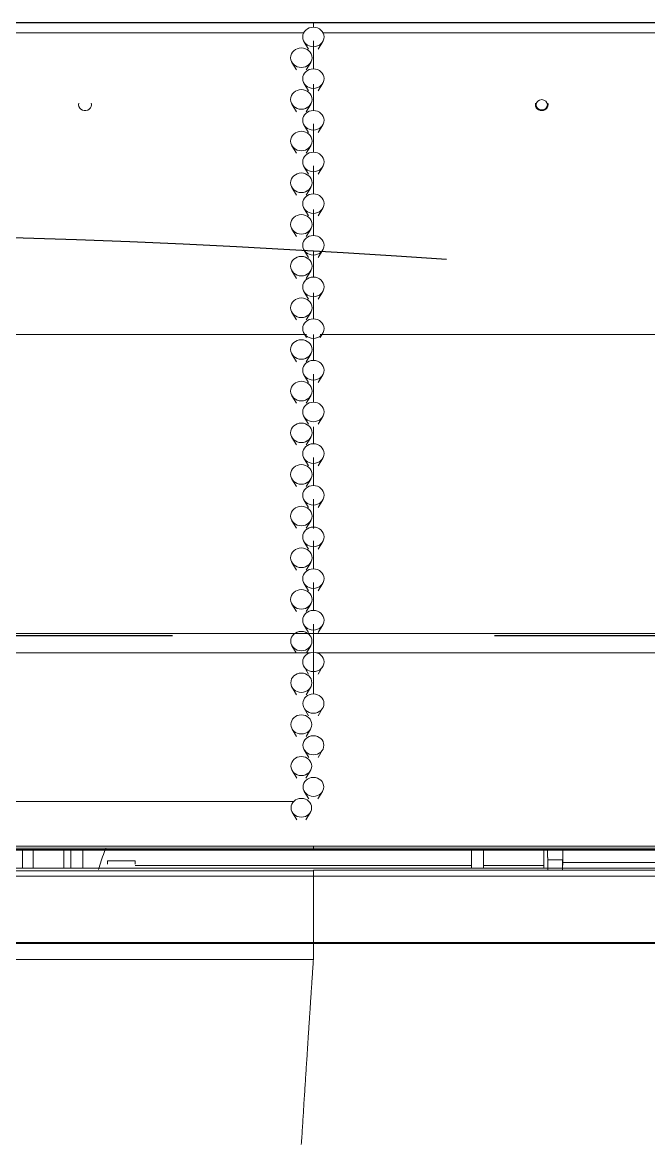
# Model space of a CAD drawing. Header units: inches. Extents: x 3778 to 56227, y -16914 to 35091.
# Drawn here: x 42647.9 to 42725.7, y -12722.2 to -12582.8 of the extents above; entities that cross this region are included whole.
import ezdxf

# ---------------------------------------------------------------- set-up
doc = ezdxf.new("R2010")
doc.units = ezdxf.units.IN
doc.header["$LTSCALE"] = 100
doc.header["$MEASUREMENT"] = 0
doc.linetypes.add('DH-HID2', pattern=[1.2, 0.8, -0.4])
doc.layers.add('2-con', color=2, linetype='Continuous')
doc.layers.add('FU-FURM', color=251, linetype='DH-HID2')
doc.layers.add('mark-B', color=2, linetype='Continuous', lineweight=20)

# ---------------------------------------------------------------- blocks, each defined once
blk = doc.blocks.new('cjscjdeh')
at = {"layer": 'FU-FURM', "color": 8}
blk.add_line((149349.52, 68184.88), (151549.52, 68184.88), dxfattribs=at)
blk.add_arc((150449.52, 66904.32), 1330.57, 80.7811, 99.07678, dxfattribs=at)
blk = doc.blocks.new('무풍1WAY 대형')
at = {"layer": 'mark-B'}
for p, q in [((-539.75, -391.08), (539.72, -391.08)), ((-28.61, -391.08), (-28.61, -393.33)), ((-28.61, -391.43), (-21.14, -391.43)), ((-28.61, -391.43), (-21.14, -391.43)), ((-21.14, -391.08), (-21.14, -393.33)), ((-19.65, -393.33), (-19.65, -391.08)), ((-19.65, -391.43), (22.16, -391.43)), ((-19.65, -391.43), (22.16, -391.43)), ((22.16, -391.59), (22.16, -392)), ((22.16, -391.59), (22.16, -392)), ((25.59, -391.59), (25.59, -392)), ((25.59, -391.59), (25.59, -392)), ((28.65, -391.08), (28.65, -393.33)), ((30.15, -393.33), (30.15, -391.08)), ((31.04, -391.08), (31.04, -393.33)), ((34.84, -391.08), (34.84, -393.33)), ((36.17, -393.33), (36.17, -391.08)), ((-30.97, -391.81), (-74.55, -391.81)), ((-29.11, -392.13), (-30.97, -392.13)), ((22.16, -392), (25.59, -392)), ((22.16, -392), (25.59, -392)), ((0.01, -393.41), (0.01, -393.33)), ((0.01, -393.84), (0.01, -393.57)), ((0.94, -397.11), (0.38, -398.04)), ((2.63, -398.04), (2.07, -397.11)), ((-0.56, -399.69), (-1.12, -400.63)), ((1.14, -400.63), (0.59, -399.69)), ((0.93, -402.28), (0.37, -403.21)), ((2.64, -403.21), (2.08, -402.28)), ((-0.57, -404.86), (-1.13, -405.8)), ((1.15, -405.8), (0.59, -404.86)), ((0.92, -407.45), (0.36, -408.38)), ((2.65, -408.38), (2.09, -407.45)), ((-0.58, -410.03), (-1.14, -410.97)), ((1.16, -410.97), (0.6, -410.03)), ((0.01, -417.85), (0.01, -412.73)), ((0.91, -412.62), (0.35, -413.55)), ((2.66, -413.55), (2.1, -412.62)), ((-0.59, -415.2), (-1.14, -416.14)), ((1.17, -416.14), (0.61, -415.2)), ((0.86, -417.85), (0.34, -418.72)), ((2.67, -418.72), (2.15, -417.85)), ((289.26, -420.24), (-384.84, -420.24)), ((-0.6, -420.37), (-1.15, -421.31)), ((1.18, -421.31), (0.62, -420.37)), ((0.89, -422.96), (0.34, -423.9)), ((2.68, -423.9), (2.12, -422.96)), ((-0.6, -425.54), (-1.16, -426.48)), ((1.18, -426.48), (0.62, -425.54)), ((0.89, -428.13), (0.34, -429.07)), ((2.68, -429.07), (2.12, -428.13)), ((-0.6, -430.72), (-1.16, -431.66)), ((1.18, -431.66), (0.62, -430.72)), ((0.89, -433.31), (0.34, -434.24)), ((2.68, -434.24), (2.12, -433.31)), ((-0.6, -435.89), (-1.16, -436.83)), ((1.18, -436.83), (0.62, -435.89)), ((0.89, -438.48), (0.34, -439.42)), ((2.68, -439.42), (2.12, -438.48)), ((-0.6, -441.07), (-1.16, -442.01)), ((1.18, -442.01), (0.62, -441.07)), ((0.89, -443.66), (0.34, -444.59)), ((2.68, -444.59), (2.12, -443.66)), ((-0.6, -446.24), (-1.16, -447.18)), ((1.18, -447.18), (0.62, -446.24)), ((0.89, -448.83), (0.34, -449.77)), ((2.68, -449.77), (2.12, -448.83)), ((-0.6, -451.42), (-1.16, -452.36)), ((1.18, -452.36), (0.62, -451.42)), ((0.89, -454), (0.34, -454.94)), ((2.68, -454.94), (2.12, -454)), ((-0.84, -457), (-1.16, -457.53)), ((1.18, -457.53), (0.87, -457)), ((0.89, -459.18), (0.34, -460.12)), ((2.68, -460.12), (2.12, -459.18)), ((-0.6, -461.77), (-1.16, -462.7)), ((1.18, -462.7), (0.62, -461.77)), ((0.89, -464.35), (0.34, -465.29)), ((2.68, -465.29), (2.12, -464.35)), ((-0.6, -466.94), (-1.16, -467.88)), ((1.18, -467.88), (0.62, -466.94)), ((0.89, -469.53), (0.34, -470.47)), ((2.68, -470.47), (2.12, -469.53)), ((-0.6, -472.12), (-1.16, -473.05)), ((1.18, -473.05), (0.62, -472.12)), ((0.89, -474.7), (0.34, -475.64)), ((2.68, -475.64), (2.12, -474.7)), ((-0.6, -477.29), (-1.16, -478.23)), ((1.18, -478.23), (0.62, -477.29)), ((0.89, -479.88), (0.34, -480.82)), ((2.68, -480.82), (2.12, -479.88)), ((-0.6, -482.46), (-1.16, -483.4)), ((1.18, -483.4), (0.62, -482.46)), ((0.89, -485.05), (0.34, -485.99)), ((2.68, -485.99), (2.12, -485.05)), ((-0.6, -487.64), (-1.16, -488.58)), ((1.18, -488.58), (0.62, -487.64)), ((0.89, -490.23), (0.34, -491.16)), ((2.68, -491.16), (2.12, -490.23)), ((-0.6, -492.81), (-1.16, -493.75)), ((1.18, -493.75), (0.62, -492.81)), ((-551.7, -496.11), (0.01, -496.11)), ((0.01, -496.09), (0.01, -495.55)), ((0.01, -496.11), (0.01, -496.09)), ((0.01, -496.11), (551.72, -496.11)), ((-550.53, -496.13), (550.96, -496.13))]:
    blk.add_line(p, q, dxfattribs=at)
for centre, major_axis, ratio, start_param, end_param in [((-30.79, -409.24), (0, -26.89), 0.008727, 3.957163, 4.007011), ((-30.79, -409.24), (0, -26.39), 0.008727, 3.939688, 4.007011), ((-29.46, -409.24), (0, -26.39), 0.017455, 2.276174, 2.343497), ((-28.37, -485.91), (-0.797, 0), 0.913545, 3.141592, 6.283185), ((-28.37, -485.91), (-0.797, 0), 0.913545, 0, 0.258688), ((-28.37, -485.91), (-0.797, 0), 0.913545, 2.882802, 3.141592), ((28.39, -485.91), (-0.797, 0), 0.913545, 2.882904, 6.283185), ((28.39, -485.91), (-0.797, 0), 0.913545, 0, 0.25879)]:
    blk.add_ellipse(centre, major_axis=major_axis, ratio=ratio, start_param=start_param, end_param=end_param, dxfattribs=at)
for centre, major_axis in [((1.51, -398.6), (1.28, 0)), ((0.01, -401.19), (1.29, 0)), ((1.51, -403.78), (1.29, 0)), ((0.01, -406.36), (1.3, 0)), ((1.51, -408.95), (1.3, 0)), ((0.01, -411.54), (1.31, 0)), ((1.51, -414.13), (1.31, 0)), ((0.01, -416.71), (1.32, 0)), ((1.51, -419.3), (-1.32, 0)), ((0.01, -421.89), (1.33, 0)), ((1.51, -424.48), (-1.33, 0)), ((0.01, -427.06), (-1.33, 0)), ((1.51, -429.65), (-1.33, 0)), ((0.01, -432.24), (-1.33, 0)), ((1.51, -434.83), (-1.33, 0)), ((0.01, -437.41), (-1.33, 0)), ((1.51, -440), (-1.33, 0)), ((0.01, -442.59), (-1.33, 0)), ((1.51, -445.17), (-1.33, 0)), ((0.01, -447.76), (-1.33, 0)), ((1.51, -450.35), (-1.33, 0)), ((0.01, -452.94), (-1.33, 0)), ((1.51, -455.52), (-1.33, 0)), ((0.01, -458.11), (-1.33, 0)), ((1.51, -460.7), (-1.33, 0)), ((0.01, -463.29), (-1.33, 0)), ((1.51, -465.87), (-1.33, 0)), ((0.01, -468.46), (-1.33, 0)), ((1.51, -471.05), (-1.33, 0)), ((0.01, -473.63), (-1.33, 0)), ((1.51, -476.22), (-1.33, 0)), ((0.01, -478.81), (-1.33, 0)), ((1.51, -481.4), (-1.33, 0)), ((0.01, -483.98), (-1.33, 0)), ((-28.37, -485.91), (-0.697, 0)), ((1.51, -486.57), (-1.33, 0)), ((0.01, -489.16), (-1.33, 0)), ((1.51, -491.75), (-1.33, 0)), ((0.01, -494.33), (-1.33, 0))]:
    blk.add_ellipse(centre, major_axis=major_axis, ratio=0.913545, dxfattribs=at)
for points, degree, knots in [([(0.01, -379.74), (0.02, -379.56), (0.05, -379.2), (0.09, -378.65), (0.12, -378.1), (0.16, -377.56), (0.2, -377.01), (0.23, -376.46), (0.27, -375.92), (0.3, -375.37), (0.34, -374.82), (0.38, -374.28), (0.41, -373.73), (0.45, -373.18), (0.49, -372.64), (0.52, -372.09), (0.56, -371.54), (0.59, -371), (0.63, -370.45), (0.67, -369.9), (0.7, -369.36), (0.74, -368.81), (0.78, -368.1), (0.84, -367.22), (0.91, -366.17), (0.98, -365.13), (1.04, -364.09), (1.11, -363.04), (1.18, -362), (1.24, -360.95), (1.31, -359.91), (1.37, -358.86), (1.44, -357.82), (1.48, -357.12), (1.51, -356.78)], 3, [0, 0, 0, 0, 0.023819, 0.047637, 0.071455, 0.095273, 0.11909, 0.142907, 0.166724, 0.190541, 0.214357, 0.238173, 0.261989, 0.285804, 0.309619, 0.333434, 0.357248, 0.381062, 0.404876, 0.42869, 0.452503, 0.476315, 0.500128, 0.545577, 0.591025, 0.636471, 0.681916, 0.727361, 0.772803, 0.818245, 0.863686, 0.909125, 0.954563, 1, 1, 1, 1]), ([(0.01, -379.74), (0.01, -379.91), (0.01, -380.24), (0.01, -380.74), (0.01, -381.24), (0.01, -381.58), (0.01, -381.75)], 3, [0, 0, 0, 0, 0.249725, 0.499634, 0.749725, 1, 1, 1, 1]), ([(-532.79, -381.75), (-443.99, -381.75), (-355.19, -381.75), (-177.59, -381.75), (-88.79, -381.75), (0.01, -381.75)], 3, [0, 0, 0, 0, 0.5, 0.5, 1, 1, 1, 1]), ([(0.01, -381.75), (0.68, -381.75), (1.34, -381.75), (4.66, -381.75), (7.32, -381.75), (20.59, -381.75), (31.22, -381.75), (84.33, -381.75), (126.82, -381.75), (290.84, -381.75), (412.36, -381.75), (533.89, -381.75)], 3, [0, 0, 0, 0, 0.003731, 0.003731, 0.018653, 0.018653, 0.078343, 0.078343, 0.317102, 0.317102, 1, 1, 1, 1]), ([(0.01, -381.87), (-6.58, -381.87), (-13.17, -381.87), (-46.11, -381.87), (-72.47, -381.87), (-151.54, -381.87), (-204.26, -381.87), (-303.14, -381.87), (-349.3, -381.87), (-402.09, -381.87), (-408.72, -381.87), (-441.72, -381.87), (-468.08, -381.87), (-507.23, -381.87), (-520.01, -381.87), (-532.79, -381.87)], 3, [0, 0, 0, 0, 0.037102, 0.037102, 0.18551, 0.18551, 0.482327, 0.482327, 0.74225, 0.74225, 0.77959, 0.77959, 0.928027, 0.928027, 1, 1, 1, 1]), ([(533.89, -381.87), (527.37, -381.87), (520.84, -381.87), (488.22, -381.87), (462.13, -381.87), (383.84, -381.87), (331.64, -381.87), (186.3, -381.87), (93.16, -381.87), (0.01, -381.87)], 3, [0, 0, 0, 0, 0.036661, 0.036661, 0.183304, 0.183304, 0.47659, 0.47659, 1, 1, 1, 1]), ([(-533.95, -390.09), (-533.29, -390.09), (-532.62, -390.09), (-529.3, -390.09), (-526.65, -390.09), (-513.37, -390.09), (-502.75, -390.09), (-449.63, -390.09), (-407.15, -390.09), (-303.88, -390.09), (-243.1, -390.09), (-174.31, -390.09), (-166.3, -390.09), (-131.92, -390.09), (-105.56, -390.09), (-52.79, -390.09), (-26.39, -390.09), (0.01, -390.09)], 3, [0, 0, 0, 0, 0.00373, 0.00373, 0.01865, 0.01865, 0.07833, 0.07833, 0.317053, 0.317053, 0.658526, 0.658526, 0.703548, 0.703548, 0.851663, 0.851663, 1, 1, 1, 1]), ([(0.01, -390.77), (0.01, -390.8), (0.01, -390.82), (0.01, -390.85), (0.01, -390.85), (0.01, -390.85), (0.01, -390.84), (0.01, -390.8), (0.01, -390.78), (0.01, -390.71), (0.01, -390.67), (0.01, -390.58), (0.01, -390.53), (0.01, -390.42), (0.01, -390.35), (0.01, -390.22), (0.01, -390.16), (0.01, -390.09)], 3, [0, 0, 0, 0, 0.125, 0.125, 0.25, 0.25, 0.375, 0.375, 0.5, 0.5, 0.625, 0.625, 0.75, 0.75, 0.875, 0.875, 1, 1, 1, 1]), ([(0.01, -390.09), (88.99, -390.09), (177.97, -390.09), (311.44, -390.09), (355.93, -390.09), (422.67, -390.09), (444.91, -390.09), (478.28, -390.09), (489.4, -390.09), (506.09, -390.09), (511.65, -390.09), (522.77, -390.09), (528.33, -390.09), (533.89, -390.09)], 3, [0, 0, 0, 0, 0.5, 0.5, 0.75, 0.75, 0.875, 0.875, 0.9375, 0.9375, 0.96875, 0.96875, 1, 1, 1, 1]), ([(533.89, -390.77), (528.33, -390.77), (522.77, -390.77), (511.65, -390.77), (506.09, -390.77), (489.4, -390.77), (456.03, -390.77), (378.18, -390.77), (311.44, -390.77), (177.97, -390.77), (88.99, -390.77), (0.01, -390.77)], 3, [0, 0, 0, 0, 0.03125, 0.03125, 0.0625, 0.0625, 0.125, 0.25, 0.5, 0.5, 1, 1, 1, 1]), ([(25.81, -393.51), (25.88, -393.35), (26.24, -392.52), (26.53, -391.65), (26.72, -390.93)], 3, [0, 0, 0, 0, 0.184016, 1, 1, 1, 1]), ([(-30.98, -393.42), (-30.98, -393.42), (-30.98, -393.4), (-30.98, -393.37), (-30.98, -393.35), (-30.98, -393.32), (-30.98, -393.3), (-30.98, -393.27), (-30.98, -393.25), (-30.98, -393.22), (-30.98, -393.19), (-30.98, -393.17), (-30.98, -393.14), (-30.98, -393.12), (-30.98, -393.09), (-30.98, -393.07), (-30.98, -393.04), (-30.98, -393.01), (-30.98, -392.99), (-30.98, -392.96), (-30.98, -392.94), (-30.98, -392.91), (-30.98, -392.89), (-30.98, -392.86), (-30.98, -392.84), (-30.98, -392.81), (-30.98, -392.78), (-30.98, -392.76), (-30.98, -392.73), (-30.98, -392.71), (-30.98, -392.68), (-30.98, -392.66), (-30.98, -392.63), (-30.98, -392.61), (-30.98, -392.58), (-30.98, -392.56), (-30.98, -392.53), (-30.98, -392.51), (-30.98, -392.48), (-30.98, -392.46), (-30.98, -392.43), (-30.98, -392.41), (-30.98, -392.38), (-30.98, -392.36), (-30.98, -392.34), (-30.98, -392.31), (-30.97, -392.29), (-30.97, -392.26), (-30.97, -392.24), (-30.97, -392.22), (-30.97, -392.19), (-30.97, -392.17), (-30.97, -392.15), (-30.97, -392.12), (-30.97, -392.1), (-30.97, -392.08), (-30.97, -392.05), (-30.97, -392.03), (-30.97, -392.01), (-30.97, -391.98), (-30.97, -391.96), (-30.97, -391.94), (-30.97, -391.92), (-30.97, -391.9), (-30.97, -391.87), (-30.97, -391.85), (-30.97, -391.83), (-30.97, -391.82), (-30.97, -391.81)], 3, [0, 0, 0, 0, 0.014501, 0.029021, 0.043562, 0.058123, 0.072704, 0.087305, 0.101926, 0.116567, 0.131227, 0.145908, 0.160609, 0.17533, 0.190071, 0.204832, 0.219613, 0.234414, 0.249236, 0.264077, 0.278938, 0.293819, 0.30872, 0.323641, 0.338583, 0.353544, 0.368525, 0.383526, 0.398548, 0.413589, 0.428651, 0.443732, 0.458833, 0.473955, 0.489096, 0.504258, 0.519439, 0.534641, 0.549862, 0.565104, 0.580366, 0.595647, 0.610949, 0.626271, 0.641613, 0.656974, 0.672356, 0.687758, 0.70318, 0.718622, 0.734084, 0.749565, 0.765067, 0.780589, 0.796131, 0.811693, 0.827275, 0.842878, 0.8585, 0.874142, 0.889804, 0.905486, 0.921188, 0.936911, 0.952653, 0.968415, 0.984198, 1, 1, 1, 1]), ([(-30.97, -393.42), (-30.97, -393.07), (-30.97, -392.57), (-30.97, -392.27), (-30.97, -392.13)], 2, [0, 0, 0, 0.5, 0.75, 1, 1, 1]), ([(-29.1, -393.42), (-29.1, -393.42), (-29.1, -393.4), (-29.1, -393.38), (-29.1, -393.35), (-29.1, -393.33), (-29.1, -393.31), (-29.1, -393.28), (-29.1, -393.26), (-29.1, -393.24), (-29.1, -393.21), (-29.1, -393.19), (-29.1, -393.17), (-29.1, -393.14), (-29.1, -393.12), (-29.1, -393.1), (-29.1, -393.07), (-29.1, -393.05), (-29.1, -393.03), (-29.1, -393), (-29.1, -392.98), (-29.1, -392.96), (-29.1, -392.93), (-29.1, -392.91), (-29.1, -392.89), (-29.1, -392.87), (-29.1, -392.84), (-29.1, -392.82), (-29.1, -392.8), (-29.1, -392.77), (-29.1, -392.75), (-29.1, -392.73), (-29.1, -392.71), (-29.1, -392.68), (-29.1, -392.66), (-29.1, -392.64), (-29.1, -392.62), (-29.1, -392.59), (-29.1, -392.57), (-29.1, -392.55), (-29.1, -392.53), (-29.1, -392.5), (-29.1, -392.48), (-29.1, -392.46), (-29.1, -392.44), (-29.1, -392.42), (-29.11, -392.4), (-29.11, -392.38), (-29.11, -392.35), (-29.11, -392.33), (-29.11, -392.31), (-29.11, -392.29), (-29.11, -392.27), (-29.11, -392.25), (-29.11, -392.23), (-29.11, -392.21), (-29.11, -392.19), (-29.11, -392.17), (-29.11, -392.15), (-29.11, -392.14), (-29.11, -392.13)], 3, [0, 0, 0, 0, 0.016502, 0.03303, 0.049585, 0.066165, 0.08277, 0.099402, 0.11606, 0.132744, 0.149453, 0.166189, 0.182951, 0.199738, 0.216551, 0.233391, 0.250256, 0.267147, 0.284064, 0.301007, 0.317976, 0.334971, 0.351992, 0.369038, 0.386111, 0.40321, 0.420334, 0.437485, 0.454661, 0.471864, 0.489092, 0.506346, 0.523626, 0.540933, 0.558265, 0.575623, 0.593007, 0.610417, 0.627852, 0.645314, 0.662802, 0.680316, 0.697855, 0.715421, 0.733012, 0.75063, 0.768273, 0.785943, 0.803638, 0.821359, 0.839107, 0.85688, 0.874679, 0.892504, 0.910355, 0.928232, 0.946135, 0.964064, 0.982019, 1, 1, 1, 1]), ([(0.01, -393.41), (-89.91, -393.41), (-224.8, -393.41), (-382.17, -393.41), (-460.86, -393.41), (-494.58, -393.41), (-511.44, -393.41), (-517.06, -393.41), (-525.49, -393.41), (-528.3, -393.41), (-532.52, -393.41), (-533.92, -393.41), (-536.73, -393.41), (-538.14, -393.41), (-539.55, -393.41)], 3, [0, 0, 0, 0, 0.5, 0.75, 0.875, 0.9375, 0.9375, 0.96875, 0.96875, 0.984375, 0.984375, 0.992188, 0.992188, 1, 1, 1, 1]), ([(-539.55, -393.33), (-538.14, -393.33), (-536.73, -393.33), (-533.92, -393.33), (-532.52, -393.33), (-528.3, -393.33), (-525.49, -393.33), (-517.06, -393.33), (-511.44, -393.33), (-494.58, -393.33), (-460.86, -393.33), (-382.17, -393.33), (-314.73, -393.33), (-179.84, -393.33), (-89.91, -393.33), (0.01, -393.33)], 3, [0, 0, 0, 0, 0.007812, 0.007812, 0.015625, 0.015625, 0.03125, 0.03125, 0.0625, 0.0625, 0.125, 0.25, 0.5, 0.5, 1, 1, 1, 1]), ([(-539.54, -393.57), (-539.1, -393.57), (-538.65, -393.57), (-537.66, -393.57), (-537.11, -393.57), (-531.61, -393.57), (-526.67, -393.57), (-519.53, -393.57), (-517.34, -393.57), (-512.94, -393.57), (-510.75, -393.57), (-504.16, -393.57), (-499.76, -393.57), (-493.17, -393.57), (-490.98, -393.57), (-486.58, -393.57), (-484.39, -393.57), (-477.8, -393.57), (-473.4, -393.57), (-466.81, -393.57), (-464.62, -393.57), (-460.22, -393.57), (-458.03, -393.57), (-451.44, -393.57), (-447.04, -393.57), (-440.46, -393.57), (-438.26, -393.57), (-433.87, -393.57), (-431.67, -393.57), (-425.08, -393.57), (-420.69, -393.57), (-414.1, -393.57), (-411.9, -393.57), (-407.51, -393.57), (-405.31, -393.57), (-400.92, -393.57), (-398.72, -393.57), (-392.13, -393.57), (-387.74, -393.57), (-381.15, -393.57), (-378.95, -393.57), (-374.56, -393.57), (-372.36, -393.57), (-365.77, -393.57), (-361.38, -393.57), (-354.79, -393.57), (-352.59, -393.57), (-348.2, -393.57), (-346, -393.57), (-341.97, -393.57), (-340.13, -393.57), (-272.2, -393.57), (-206.11, -393.57), (-104.88, -393.57), (-69.73, -393.57), (-25.8, -393.57), (-17.01, -393.57), (-6.03, -393.57), (-3.83, -393.57), (-1.09, -393.57), (-0.54, -393.57), (0.01, -393.57)], 3, [0, 0, 0, 0, 0.002483, 0.002483, 0.005537, 0.005537, 0.033016, 0.033016, 0.04523, 0.04523, 0.057443, 0.057443, 0.08187, 0.08187, 0.094084, 0.094084, 0.106297, 0.106297, 0.130724, 0.130724, 0.142938, 0.142938, 0.155152, 0.155152, 0.179579, 0.179579, 0.191792, 0.191792, 0.204006, 0.204006, 0.228433, 0.228433, 0.240646, 0.240646, 0.25286, 0.25286, 0.265073, 0.265073, 0.2895, 0.2895, 0.301714, 0.301714, 0.313927, 0.313927, 0.338354, 0.338354, 0.350568, 0.350568, 0.362781, 0.362781, 0.373, 0.373, 0.740463, 0.740463, 0.935879, 0.935879, 0.984733, 0.984733, 0.996947, 0.996947, 1, 1, 1, 1]), ([(0.01, -393.84), (-122.41, -393.84), (-244.84, -393.84), (-409.75, -393.84), (-452.24, -393.84), (-505.35, -393.84), (-515.98, -393.84), (-529.25, -393.84), (-531.91, -393.84), (-535.23, -393.84), (-535.89, -393.84), (-536.89, -393.84), (-537.22, -393.84), (-538.21, -393.84), (-538.88, -393.84), (-539.54, -393.84)], 3, [0, 0, 0, 0, 0.680702, 0.680702, 0.916951, 0.916951, 0.976013, 0.976013, 0.990779, 0.990779, 0.99447, 0.99447, 0.996309, 0.996309, 1, 1, 1, 1]), ([(0.01, -393.33), (89.94, -393.33), (179.86, -393.33), (314.75, -393.33), (382.2, -393.33), (460.88, -393.33), (494.61, -393.33), (511.47, -393.33), (517.09, -393.33), (525.52, -393.33), (528.33, -393.33), (532.54, -393.33), (533.95, -393.33), (536.76, -393.33), (538.16, -393.33), (539.57, -393.33)], 3, [0, 0, 0, 0, 0.5, 0.5, 0.75, 0.875, 0.9375, 0.9375, 0.96875, 0.96875, 0.984375, 0.984375, 0.992188, 0.992188, 1, 1, 1, 1]), ([(539.57, -393.41), (538.16, -393.41), (536.76, -393.41), (533.95, -393.41), (532.54, -393.41), (528.33, -393.41), (525.52, -393.41), (517.09, -393.41), (511.47, -393.41), (494.61, -393.41), (460.88, -393.41), (382.2, -393.41), (224.83, -393.41), (89.94, -393.41), (0.01, -393.41)], 3, [0, 0, 0, 0, 0.007812, 0.007812, 0.015625, 0.015625, 0.03125, 0.03125, 0.0625, 0.0625, 0.125, 0.25, 0.5, 1, 1, 1, 1]), ([(0.01, -393.57), (0.56, -393.57), (1.11, -393.57), (3.86, -393.57), (6.05, -393.57), (17.04, -393.57), (25.82, -393.57), (69.76, -393.57), (104.9, -393.57), (206.14, -393.57), (272.23, -393.57), (340.15, -393.57), (341.99, -393.57), (346.02, -393.57), (348.22, -393.57), (352.61, -393.57), (354.81, -393.57), (361.4, -393.57), (365.79, -393.57), (372.38, -393.57), (374.58, -393.57), (378.97, -393.57), (381.17, -393.57), (387.76, -393.57), (392.15, -393.57), (398.74, -393.57), (400.94, -393.57), (405.33, -393.57), (407.53, -393.57), (411.92, -393.57), (414.12, -393.57), (420.71, -393.57), (425.1, -393.57), (431.69, -393.57), (433.89, -393.57), (438.28, -393.57), (440.48, -393.57), (447.07, -393.57), (451.46, -393.57), (458.05, -393.57), (460.25, -393.57), (464.64, -393.57), (466.84, -393.57), (473.43, -393.57), (477.82, -393.57), (484.41, -393.57), (486.61, -393.57), (491, -393.57), (493.2, -393.57), (499.79, -393.57), (504.18, -393.57), (510.77, -393.57), (512.97, -393.57), (517.36, -393.57), (519.56, -393.57), (526.7, -393.57), (531.64, -393.57), (537.13, -393.57), (537.68, -393.57), (538.68, -393.57), (539.12, -393.57), (539.57, -393.57)], 3, [0, 0, 0, 0, 0.003053, 0.003053, 0.015267, 0.015267, 0.064121, 0.064121, 0.259537, 0.259537, 0.627, 0.627, 0.637219, 0.637219, 0.649432, 0.649432, 0.661646, 0.661646, 0.686073, 0.686073, 0.698286, 0.698286, 0.7105, 0.7105, 0.734927, 0.734927, 0.74714, 0.74714, 0.759354, 0.759354, 0.771567, 0.771567, 0.795994, 0.795994, 0.808208, 0.808208, 0.820421, 0.820421, 0.844848, 0.844848, 0.857062, 0.857062, 0.869276, 0.869276, 0.893703, 0.893703, 0.905916, 0.905916, 0.91813, 0.91813, 0.942557, 0.942557, 0.95477, 0.95477, 0.966984, 0.966984, 0.994463, 0.994463, 0.997517, 0.997517, 1, 1, 1, 1]), ([(539.57, -393.84), (538.9, -393.84), (538.24, -393.84), (537.24, -393.84), (536.91, -393.84), (535.92, -393.84), (535.25, -393.84), (531.93, -393.84), (529.28, -393.84), (516, -393.84), (505.38, -393.84), (452.27, -393.84), (409.78, -393.84), (244.86, -393.84), (122.44, -393.84), (0.01, -393.84)], 3, [0, 0, 0, 0, 0.003691, 0.003691, 0.00553, 0.00553, 0.009221, 0.009221, 0.023987, 0.023987, 0.083049, 0.083049, 0.319298, 0.319298, 1, 1, 1, 1])]:
    blk.add_open_spline(points, degree=degree, knots=knots, dxfattribs=at)
for points, degree in [([(533.89, -379.74), (355.93, -379.74), (177.97, -379.74), (0.01, -379.74)], 3), ([(0.01, -381.75), (0.01, -381.79), (0.01, -381.83), (0.01, -381.87)], 3), ([(0.01, -390.09), (0.01, -387.35), (0.01, -384.61), (0.01, -381.87)], 3), ([(-539.59, -390.85), (-269.79, -390.85), (0.01, -390.85)], 2), ([(0.01, -393.57), (0.01, -393.41)], 1), ([(544.79, -399.38), (364.01, -399.38), (183.24, -399.38), (2.46, -399.38)], 3), ([(-0.41, -417.85), (-52.38, -417.85), (-104.34, -417.85), (-156.31, -417.85)], 3), ([(0.01, -421.4), (0.01, -420.22), (0.01, -419.04), (0.01, -417.85)], 3), ([(51.77, -417.85), (34.63, -417.85), (17.49, -417.85), (0.35, -417.85)], 3), ([(0.01, -426.58), (0.01, -425.42), (0.01, -424.26), (0.01, -423.1)], 3), ([(0.01, -431.77), (0.01, -430.61), (0.01, -429.45), (0.01, -428.3)], 3), ([(0.01, -436.94), (0.01, -435.73), (0.01, -434.52), (0.01, -433.3)], 3), ([(0.01, -442.12), (0.01, -440.96), (0.01, -439.81), (0.01, -438.66)], 3), ([(0.01, -445.91), (0.01, -445.21), (0.01, -444.52), (0.01, -443.83)], 3), ([(0.01, -452.45), (0.01, -451.3), (0.01, -450.15), (0.01, -449)], 3), ([(0.01, -457.36), (0.01, -456.29), (0.01, -455.23), (0.01, -454.16)], 3), ([(-536.77, -457.36), (-358.13, -457.36), (-179.48, -457.36), (-0.84, -457.36)], 3), ([(0.87, -457.36), (179.51, -457.36), (358.15, -457.36), (536.79, -457.36)], 3), ([(0.01, -462.56), (0.01, -461.48), (0.01, -460.41), (0.01, -459.33)], 3), ([(0.01, -467.74), (0.01, -466.67), (0.01, -465.6), (0.01, -464.53)], 3), ([(0.01, -472.89), (0.01, -471.83), (0.01, -470.76), (0.01, -469.7)], 3), ([(0.01, -478.34), (0.01, -477.18), (0.01, -476.02), (0.01, -474.86)], 3), ([(0.01, -483.53), (0.01, -482.38), (0.01, -481.22), (0.01, -480.06)], 3), ([(0.01, -488.46), (0.01, -487.39), (0.01, -486.32), (0.01, -485.25)], 3), ([(0.01, -493.84), (0.01, -492.7), (0.01, -491.56), (0.01, -490.41)], 3), ([(-1.18, -494.86), (-184.64, -494.86), (-368.1, -494.86), (-551.56, -494.86)], 3), ([(0.01, -496.09), (-183.84, -496.09), (-367.7, -496.09), (-551.56, -496.09)], 3), ([(551.58, -496.09), (367.73, -496.09), (183.87, -496.09), (0.01, -496.09)], 3), ([(551.59, -494.86), (368.13, -494.86), (184.67, -494.86), (1.21, -494.86)], 3)]:
    blk.add_open_spline(points, degree=degree, dxfattribs=at)
blk = doc.blocks.new('dpdjzjs')
at = {"layer": 'mark-B', "rotation": 180}
blk.add_blockref('무풍1WAY 대형', (178654.91, 88751.49), dxfattribs=at)

msp = doc.modelspace()

# ---------------------------------------------------------------- block references
msp.add_blockref('cjscjdeh', (-107842.97, -80843.84))
at = {"layer": '2-con'}
msp.add_blockref('dpdjzjs', (-135970.86, -101830.44), dxfattribs=at)

doc.saveas('drawing.dxf')
